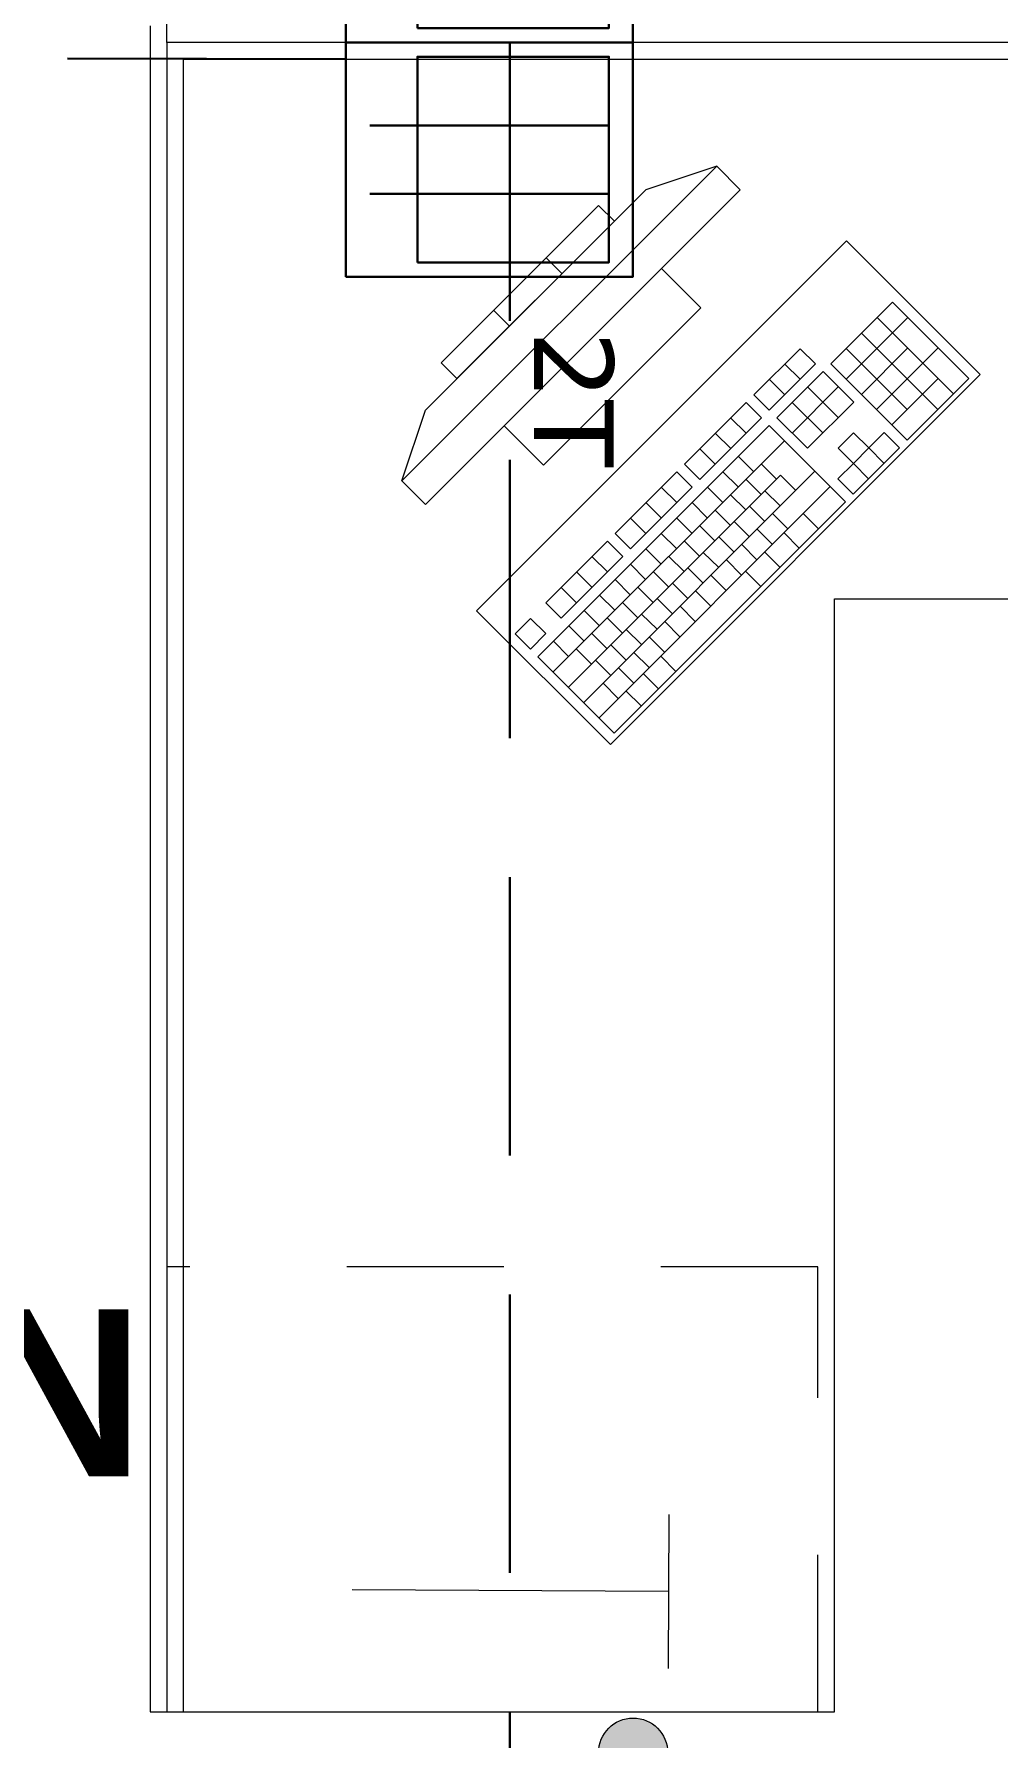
# Model space of a CAD drawing. Header units: inches. Extents: x -19 to 5698, y -728 to 92.
# Drawn here: x 404.982 to 405.848, y 11.115 to 12.646 of the extents above; entities that cross this region are included whole.
import ezdxf

# ---------------------------------------------------------------- set-up
doc = ezdxf.new("R2010")
doc.units = ezdxf.units.IN
doc.header["$MEASUREMENT"] = 0
for name, pattern in [('HIDDEN', [0.375, 0.25, -0.125]), ('Rayas', [0.282222, 0.141111, -0.141111]), ('RAYITAS', [0.375, 0.25, -0.125])]:
    doc.linetypes.add(name, pattern=pattern)
doc.layers.get('0').update_dxf_attribs({"color": 61})
for name, color, linetype, lineweight in [('00 conduct tomacorr', 120, 'HIDDEN', 30), ('T-TECHO-E', 150, 'Continuous', 20), ('TOMACORRIENTE', 22, 'RAYITAS', 9)]:
    doc.layers.add(name, color=color, linetype=linetype, lineweight=lineweight)
doc.layers.add('02 _ ARQ _ ZON _ Espacio.3D', color=7, linetype='Continuous')
doc.layers.add('Interior - Mobiliario', color=7, linetype='Continuous')
doc.styles.add('Estilo_Generado_1', font='swisseb.ttf')

# ---------------------------------------------------------------- blocks, each defined once
blk = doc.blocks.new('CAJA POP UP 6 MODULOS')
at = {"layer": '00 conduct tomacorr', "linetype": 'Continuous'}
for p, q in [((-0.095, -0.165), (-0.095, -0.0151)), ((-0.052, -0.165), (-0.052, -0.0151)), ((0.052, -0.165), (0.052, -0.0151)), ((0.095, -0.165), (0.095, -0.0151)), ((0, -0.165), (0, -0.18))]:
    blk.add_line(p, q, dxfattribs=at)
for points in [[(-0.147, 0), (0.147, 0), (0.147, -0.18), (-0.147, -0.18)], [(0, 0), (0.147, 0), (0.147, -0.18), (0, -0.18)]]:
    blk.add_lwpolyline(points, close=True, dxfattribs=at)
for points in [[(-0.138, -0.045), (-0.009, -0.045), (-0.009, -0.165), (-0.138, -0.165), (-0.138, -0.045)], [(0.009, -0.045), (0.138, -0.045), (0.138, -0.165), (0.009, -0.165), (0.009, -0.045)]]:
    blk.add_lwpolyline(points, dxfattribs=at)
at = {"color": 1, "insert": (-0.1807, -0.168), "char_height": 0.05, "attachment_point": 1, "rotation": 180}
blk.add_mtext_dynamic_manual_height_columns('{\\fVerdana|b0|i0|c0|p34;2T}', width=0.000481, gutter_width=0.1561, heights=[0], dxfattribs=at)
blk = doc.blocks.new('a')
at = {"layer": 'TOMACORRIENTE', "ltscale": 0.05}
h = blk.add_hatch(color=4, dxfattribs=at)
edge = h.paths.add_edge_path()
edge.add_arc((0, 0.0752), 0.0211, 0, 360)
at = {"layer": 'TOMACORRIENTE', "color": 4}
for p, q in [((-0.1455, 0.0963), (-0.0515, 0.0963)), ((-0.0985, 0.0963), (-0.0985, -0.0966)), ((0, 0.0963), (0, -0.0963)), ((0.0623, -0.0963), (0.0623, 0.0963))]:
    blk.add_line(p, q, dxfattribs=at)
blk.add_circle((0, 0.0752), 0.0211, dxfattribs=at)
blk = doc.blocks.new('CABLE 3FACE')
at = {"layer": 'T-TECHO-E', "rotation": 59.94170052614085}
blk.add_blockref('a', (0, 0), dxfattribs=at)

msp = doc.modelspace()

# ---------------------------------------------------------------- linework, layer by layer
at = {"layer": '00 conduct tomacorr'}
for p, q in [((405.2617, 12.6238), (396.0809, 12.6388, -0.0001)), ((405.4092, 12.6388), (405.4092, 8.9276))]:
    msp.add_line(p, q, dxfattribs=at)
at = {"layer": 'Interior - Mobiliario', "color": 175, "linetype": 'Continuous', "lineweight": 13}
for p, q in [((405.086, 12.6538), (405.086, 12.6238)), ((405.086, 12.6238), (405.086, 11.1388)), ((405.116, 11.1388), (405.116, 12.6238)), ((405.116, 12.6238), (406.401, 12.6238)), ((405.595, 12.5277), (405.3121, 12.2449)), ((405.595, 12.5277), (405.5313, 12.5065)), ((405.6162, 12.5065), (405.595, 12.5277)), ((405.3333, 12.2236), (405.6162, 12.5065)), ((405.3333, 12.3085), (405.5313, 12.5065)), ((405.4889, 12.4923), (405.3475, 12.3509)), ((405.5031, 12.4782), (405.4889, 12.4923)), ((405.3616, 12.3368), (405.5031, 12.4782)), ((405.5455, 12.4358), (405.4041, 12.2944)), ((405.4559, 12.4311), (405.4418, 12.4452)), ((405.5808, 12.4004), (405.5455, 12.4358)), ((405.4394, 12.259), (405.5808, 12.4004)), ((405.7529, 12.4054), (405.6975, 12.35)), ((405.8215, 12.3368), (405.7529, 12.4054)), ((405.4088, 12.3839), (405.3946, 12.3981)), ((405.7113, 12.3363), (405.7667, 12.3917)), ((405.8077, 12.323), (405.7391, 12.3915)), ((405.7938, 12.3091), (405.7252, 12.3777)), ((405.6701, 12.3636), (405.6285, 12.3221)), ((405.6838, 12.3499), (405.6701, 12.3636)), ((405.7662, 12.309), (405.7114, 12.3639)), ((405.725, 12.3226), (405.7665, 12.3641)), ((405.7387, 12.3089), (405.7941, 12.3643)), ((405.3475, 12.3509), (405.3616, 12.3368)), ((405.6422, 12.3084), (405.6838, 12.3499)), ((405.6906, 12.3431), (405.6491, 12.3015)), ((405.6699, 12.3361), (405.6562, 12.3498)), ((405.7181, 12.3157), (405.6906, 12.3431)), ((405.6975, 12.35), (405.7661, 12.2814)), ((405.6561, 12.3222), (405.6424, 12.336)), ((405.6628, 12.2878), (405.7043, 12.3294)), ((405.7042, 12.3018), (405.6768, 12.3292)), ((405.7524, 12.2951), (405.7939, 12.3367)), ((405.7661, 12.2814), (405.8215, 12.3368)), ((405.3121, 12.2449), (405.3333, 12.3085)), ((405.6216, 12.3152), (405.5662, 12.2598)), ((405.6353, 12.3015), (405.6216, 12.3152)), ((405.6285, 12.3221), (405.6422, 12.3084)), ((405.6904, 12.288), (405.6629, 12.3154)), ((405.6765, 12.2741), (405.7181, 12.3157)), ((405.4041, 12.2944), (405.4394, 12.259)), ((405.6422, 12.2946), (405.4344, 12.0869)), ((405.5799, 12.2461), (405.6353, 12.3015)), ((405.6215, 12.2876), (405.6077, 12.3013)), ((405.7107, 12.226), (405.6422, 12.2946)), ((405.6491, 12.3015), (405.6765, 12.2741)), ((405.4482, 12.0732), (405.6559, 12.2809)), ((405.6076, 12.2738), (405.5939, 12.2875)), ((405.7179, 12.2881), (405.7041, 12.2742)), ((405.7316, 12.2744), (405.7179, 12.2881)), ((405.7455, 12.2882), (405.7316, 12.2744)), ((405.7592, 12.2745), (405.7455, 12.2882)), ((405.5938, 12.2599), (405.58, 12.2736)), ((405.6282, 12.2532), (405.6145, 12.2669)), ((405.7041, 12.2742), (405.7178, 12.2605)), ((405.7176, 12.233), (405.7592, 12.2745)), ((405.7178, 12.2605), (405.7316, 12.2744)), ((405.7453, 12.2607), (405.7316, 12.2744)), ((405.4619, 12.0595), (405.6523, 12.2499)), ((405.4756, 12.0458), (405.6833, 12.2535)), ((405.5593, 12.2529), (405.5039, 12.1975)), ((405.573, 12.2392), (405.5593, 12.2529)), ((405.5662, 12.2598), (405.5799, 12.2461)), ((405.6143, 12.2394), (405.6006, 12.2531)), ((405.6488, 12.2464), (405.6351, 12.2601)), ((405.666, 12.2362), (405.6523, 12.2499)), ((405.7178, 12.2605), (405.7039, 12.2467)), ((405.7315, 12.2468), (405.7178, 12.2605)), ((405.3121, 12.2449), (405.3333, 12.2236)), ((405.4893, 12.032), (405.697, 12.2398)), ((405.5176, 12.1838), (405.573, 12.2392)), ((405.5591, 12.2253), (405.5454, 12.239)), ((405.6005, 12.2255), (405.5868, 12.2392)), ((405.6211, 12.2187), (405.6074, 12.2324)), ((405.635, 12.2326), (405.6213, 12.2463)), ((405.6521, 12.2223), (405.6384, 12.236)), ((405.7039, 12.2467), (405.7176, 12.233)), ((405.503, 12.0183), (405.7107, 12.226)), ((405.5453, 12.2115), (405.5316, 12.2252)), ((405.5866, 12.2117), (405.5729, 12.2254)), ((405.6073, 12.2049), (405.5936, 12.2186)), ((405.6383, 12.2085), (405.6246, 12.2222)), ((405.5314, 12.1976), (405.5177, 12.2113)), ((405.5728, 12.1978), (405.5591, 12.2115)), ((405.5934, 12.191), (405.5797, 12.2047)), ((405.6244, 12.1946), (405.6107, 12.2083)), ((405.6451, 12.1878), (405.6314, 12.2015)), ((405.6589, 12.2017), (405.6452, 12.2154)), ((405.6865, 12.2018), (405.6728, 12.2155)), ((405.497, 12.1906), (405.4416, 12.1352)), ((405.5107, 12.1768), (405.497, 12.1906)), ((405.5039, 12.1975), (405.5176, 12.1838)), ((405.5589, 12.184), (405.5452, 12.1977)), ((405.5796, 12.1772), (405.5659, 12.1909)), ((405.6106, 12.1808), (405.5969, 12.1945)), ((405.6312, 12.174), (405.6175, 12.1877)), ((405.6692, 12.1845), (405.6555, 12.1982)), ((405.4553, 12.1215), (405.5107, 12.1768)), ((405.4968, 12.163), (405.4831, 12.1767)), ((405.5451, 12.1701), (405.5314, 12.1838)), ((405.5657, 12.1633), (405.552, 12.177)), ((405.5968, 12.1669), (405.583, 12.1806)), ((405.6174, 12.1601), (405.6037, 12.1738)), ((405.6519, 12.1672), (405.6382, 12.1809)), ((405.483, 12.1491), (405.4693, 12.1629)), ((405.5174, 12.1424), (405.5037, 12.1561)), ((405.5312, 12.1563), (405.5175, 12.17)), ((405.5519, 12.1495), (405.5382, 12.1632)), ((405.5829, 12.1531), (405.5692, 12.1668)), ((405.6035, 12.1463), (405.5898, 12.16)), ((405.6346, 12.1499), (405.6209, 12.1636)), ((405.4691, 12.1353), (405.4554, 12.149)), ((405.5035, 12.1286), (405.4898, 12.1423)), ((405.538, 12.1356), (405.5243, 12.1493)), ((405.5691, 12.1392), (405.5553, 12.1529)), ((405.5897, 12.1324), (405.576, 12.1462)), ((405.4416, 12.1352), (405.4553, 12.1215)), ((405.4897, 12.1147), (405.476, 12.1284)), ((405.5242, 12.1218), (405.5105, 12.1355)), ((405.5414, 12.1115), (405.5276, 12.1252)), ((405.5552, 12.1254), (405.5415, 12.1391)), ((405.5758, 12.1186), (405.5621, 12.1323)), ((405.4277, 12.1213), (405.4139, 12.1075)), ((405.4414, 12.1076), (405.4277, 12.1213)), ((405.4759, 12.1009), (405.4621, 12.1146)), ((405.5103, 12.1079), (405.4966, 12.1217)), ((405.5275, 12.0977), (405.5138, 12.1114)), ((405.562, 12.1047), (405.5483, 12.1185)), ((405.4139, 12.1075), (405.4276, 12.0938)), ((405.4276, 12.0938), (405.4414, 12.1076)), ((405.462, 12.087), (405.4483, 12.1007)), ((405.4826, 12.0802), (405.4689, 12.094)), ((405.4965, 12.0941), (405.4828, 12.1078)), ((405.5137, 12.0838), (405.5, 12.0976)), ((405.5482, 12.0909), (405.5344, 12.1046)), ((405.4344, 12.0869), (405.503, 12.0183)), ((405.4998, 12.07), (405.4861, 12.0837)), ((405.5343, 12.0771), (405.5206, 12.0908)), ((405.5584, 12.0737), (405.5447, 12.0874)), ((405.5205, 12.0632), (405.5067, 12.0769)), ((405.5428, 12.0581), (405.5291, 12.0719)), ((405.5066, 12.0494), (405.4929, 12.0631)), ((405.5272, 12.0426), (405.5135, 12.0563)), ((405.086, 11.1388), (405.116, 11.1388))]:
    msp.add_line(p, q, dxfattribs=at)
at = {"layer": 'Interior - Mobiliario', "color": 175, "linetype": 'Rayas', "lineweight": 13}
for p, q in [((405.686, 11.5388), (405.101, 11.5388)), ((405.686, 11.1388), (405.686, 11.5388))]:
    msp.add_line(p, q, dxfattribs=at)
at = {"layer": 'Interior - Mobiliario', "color": 175, "linetype": 'Continuous', "lineweight": 13, "flags": 128}
for points in [[(405.101, 12.6388), (405.101, 14.1388), (405.701, 14.1388), (405.701, 13.1388), (406.401, 13.1388), (406.401, 12.6388)], [(405.101, 12.6388), (405.101, 11.1388), (405.701, 11.1388), (405.701, 12.1388), (406.401, 12.1388), (406.401, 12.6388)], [(405.3793, 12.1282), (405.4995, 12.008), (405.8319, 12.3403), (405.7116, 12.4605)]]:
    msp.add_lwpolyline(points, close=True, dxfattribs=at)

# ---------------------------------------------------------------- block references
at = {"layer": '00 conduct tomacorr'}
for name, p, xscale, yscale, zscale, rotation in [('CAJA POP UP 6 MODULOS', (405.2617, 12.6388), 1.432830642179531, 1.432830642179531, 1.432830642179531, 89.99999999999997), ('CABLE 3FACE', (405.4092, 11.1027), 1.47256122672843, 1.47256122672843, 1.47256122672843, 209.7894777823319)]:
    msp.add_blockref(name, p, dxfattribs=dict(at, xscale=xscale, yscale=yscale, zscale=zscale, rotation=rotation))

# ---------------------------------------------------------------- texts
at = {"layer": '02 _ ARQ _ ZON _ Espacio.3D', "color": 251, "lineweight": 25, "insert": (403.6081, 11.5004), "char_height": 0.15, "attachment_point": 2, "style": 'Estilo_Generado_1'}
msp.add_mtext('\\A1;{\\pqc;\\pt0;\\fSwis721 Ex BT|b1|i0|c0|p34;OFICINA DE COMUNICACION}', dxfattribs=at)

doc.saveas('drawing.dxf')
